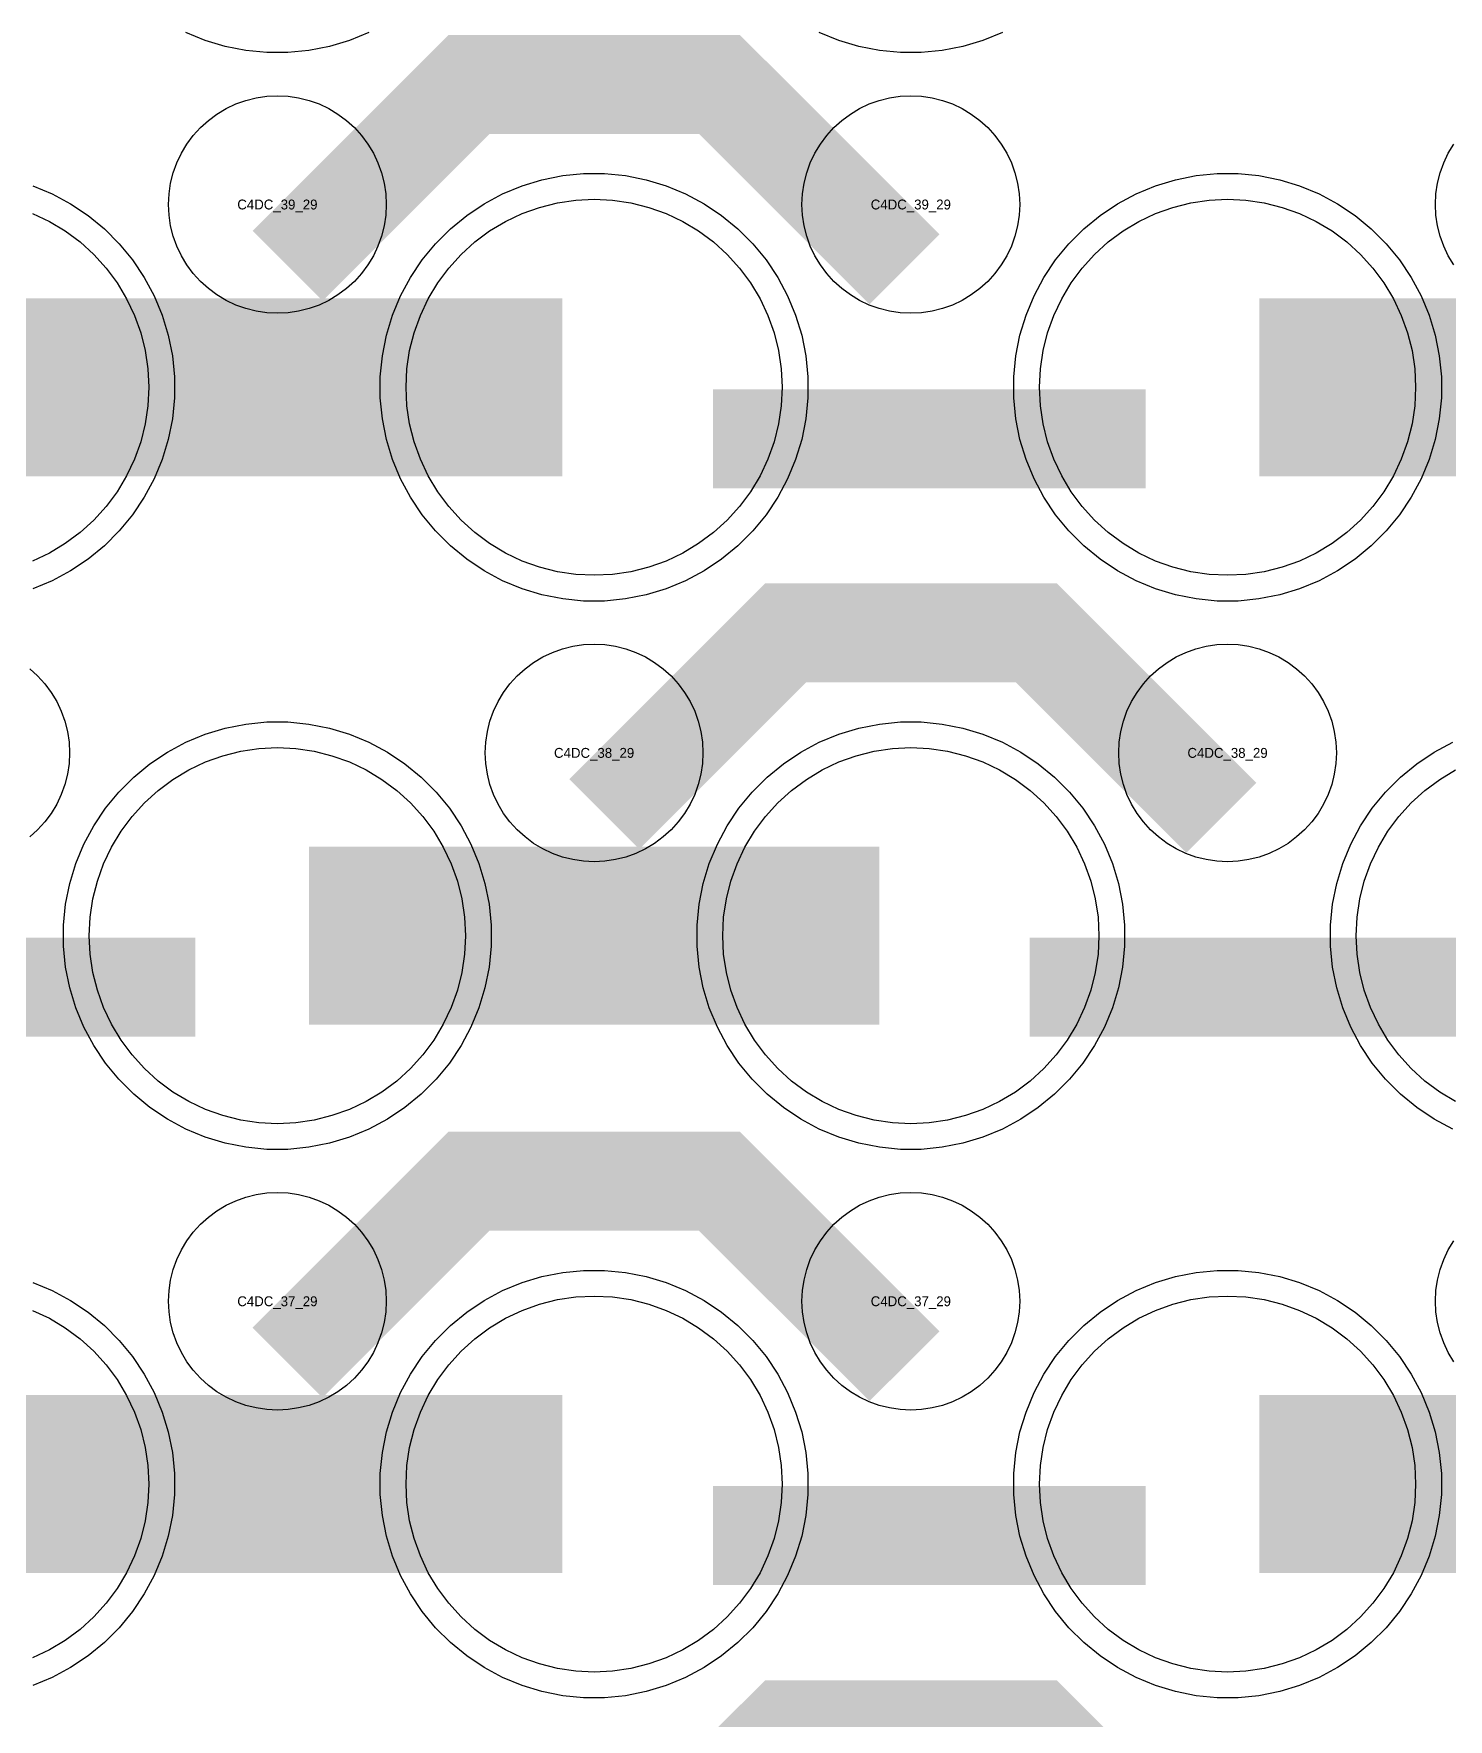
# Model space of a CAD drawing. Extents: x -11880 to 11880, y -14992 to 14992.
# Drawn here: x -2781.5 to -2424.2, y -9772.1 to -9346.2 of the extents above; entities that cross this region are included whole.
import ezdxf
from ezdxf.enums import TextEntityAlignment as Align

# ---------------------------------------------------------------- set-up
doc = ezdxf.new("R2010")
doc.units = 0
doc.header["$MEASUREMENT"] = 0
for name, color, linetype in [('GDS_775_DT_237', 138, 'CONTINUOUS'), ('RDL1_FS', 34, 'CONTINUOUS'), ('RDL_BS', 160, 'CONTINUOUS')]:
    doc.layers.add(name, color=color, linetype=linetype)

msp = doc.modelspace()

# ---------------------------------------------------------------- linework, layer by layer
at = {"layer": 'RDL1_FS', "color": 240, "true_color": 0xed1f24}
for points in [[(-2640, -9483.074), (-2644.657, -9482.845), (-2649.268, -9482.161), (-2653.791, -9481.029), (-2658.181, -9479.457), (-2662.395, -9477.465), (-2666.395, -9475.067), (-2670.14, -9472.289), (-2673.594, -9469.159), (-2676.724, -9465.705), (-2679.502, -9461.96), (-2681.9, -9457.96), (-2683.892, -9453.746), (-2685.464, -9449.356), (-2686.596, -9444.833), (-2687.28, -9440.222), (-2687.509, -9435.565), (-2687.28, -9430.908), (-2686.596, -9426.297), (-2685.464, -9421.774), (-2683.892, -9417.384), (-2681.9, -9413.17), (-2679.502, -9409.17), (-2676.724, -9405.425), (-2673.594, -9401.971), (-2670.14, -9398.841), (-2666.395, -9396.063), (-2662.395, -9393.665), (-2658.181, -9391.673), (-2653.791, -9390.101), (-2649.268, -9388.969), (-2644.657, -9388.285), (-2640, -9388.056), (-2635.343, -9388.285), (-2630.732, -9388.969), (-2626.209, -9390.101), (-2621.819, -9391.673), (-2617.605, -9393.665), (-2613.605, -9396.063), (-2609.86, -9398.841), (-2606.406, -9401.971), (-2603.276, -9405.425), (-2600.498, -9409.17), (-2598.1, -9413.17), (-2596.108, -9417.384), (-2594.536, -9421.774), (-2593.404, -9426.297), (-2592.72, -9430.908), (-2592.491, -9435.565), (-2592.72, -9440.222), (-2593.404, -9444.833), (-2594.536, -9449.356), (-2596.108, -9453.746), (-2598.1, -9457.96), (-2600.498, -9461.96), (-2603.276, -9465.705), (-2606.406, -9469.159), (-2609.86, -9472.289), (-2613.605, -9475.067), (-2617.605, -9477.465), (-2621.819, -9479.457), (-2626.209, -9481.029), (-2630.732, -9482.161), (-2635.343, -9482.845)], [(-2480, -9483.074), (-2484.657, -9482.845), (-2489.268, -9482.161), (-2493.791, -9481.029), (-2498.181, -9479.457), (-2502.395, -9477.465), (-2506.395, -9475.067), (-2510.14, -9472.289), (-2513.594, -9469.159), (-2516.724, -9465.705), (-2519.502, -9461.96), (-2521.9, -9457.96), (-2523.892, -9453.746), (-2525.464, -9449.356), (-2526.596, -9444.833), (-2527.28, -9440.222), (-2527.509, -9435.565), (-2527.28, -9430.908), (-2526.596, -9426.297), (-2525.464, -9421.774), (-2523.892, -9417.384), (-2521.9, -9413.17), (-2519.502, -9409.17), (-2516.724, -9405.425), (-2513.594, -9401.971), (-2510.14, -9398.841), (-2506.395, -9396.063), (-2502.395, -9393.665), (-2498.181, -9391.673), (-2493.791, -9390.101), (-2489.268, -9388.969), (-2484.657, -9388.285), (-2480, -9388.056), (-2475.343, -9388.285), (-2470.732, -9388.969), (-2466.209, -9390.101), (-2461.819, -9391.673), (-2457.605, -9393.665), (-2453.605, -9396.063), (-2449.86, -9398.841), (-2446.406, -9401.971), (-2443.276, -9405.425), (-2440.498, -9409.17), (-2438.1, -9413.17), (-2436.108, -9417.384), (-2434.536, -9421.774), (-2433.404, -9426.297), (-2432.72, -9430.908), (-2432.491, -9435.565), (-2432.72, -9440.222), (-2433.404, -9444.833), (-2434.536, -9449.356), (-2436.108, -9453.746), (-2438.1, -9457.96), (-2440.498, -9461.96), (-2443.276, -9465.705), (-2446.406, -9469.159), (-2449.86, -9472.289), (-2453.605, -9475.067), (-2457.605, -9477.465), (-2461.819, -9479.457), (-2466.209, -9481.029), (-2470.732, -9482.161), (-2475.343, -9482.845)]]:
    msp.add_lwpolyline(points, close=True, dxfattribs=at)
msp.add_lwpolyline([(-2781.819, -9391.673), (-2777.605, -9393.665), (-2773.605, -9396.063), (-2769.86, -9398.841), (-2766.406, -9401.971), (-2763.276, -9405.425), (-2760.498, -9409.17), (-2758.1, -9413.17), (-2756.108, -9417.384), (-2754.536, -9421.774), (-2753.404, -9426.297), (-2752.72, -9430.908), (-2752.491, -9435.565), (-2752.72, -9440.222), (-2753.404, -9444.833), (-2754.536, -9449.356), (-2756.108, -9453.746), (-2758.1, -9457.96), (-2760.498, -9461.96), (-2763.276, -9465.705), (-2766.406, -9469.159), (-2769.86, -9472.289), (-2773.605, -9475.067), (-2777.605, -9477.465), (-2781.819, -9479.457)], dxfattribs=at)
for points in [[(-2791.998, -9435.565, 45, 45, 0), (-2719.998, -9435.565, 45, 45, 0)], [(-2719.998, -9435.565, 45, 45, 0), (-2647.998, -9435.565, 45, 45, 0)], [(-2471.998, -9435.565, 45, 45, 0), (-2399.998, -9435.565, 45, 45, 0)]]:
    msp.add_lwpolyline(points, format="xyseb", dxfattribs=at)
at = {"layer": 'RDL1_FS'}
for points in [[(-2720, -9621.639), (-2724.657, -9621.41), (-2729.268, -9620.726), (-2733.791, -9619.594), (-2738.181, -9618.022), (-2742.395, -9616.03), (-2746.395, -9613.632), (-2750.14, -9610.854), (-2753.594, -9607.724), (-2756.724, -9604.27), (-2759.502, -9600.525), (-2761.9, -9596.525), (-2763.892, -9592.311), (-2765.464, -9587.921), (-2766.596, -9583.398), (-2767.28, -9578.787), (-2767.509, -9574.13), (-2767.28, -9569.473), (-2766.596, -9564.862), (-2765.464, -9560.339), (-2763.892, -9555.949), (-2761.9, -9551.735), (-2759.502, -9547.735), (-2756.724, -9543.99), (-2753.594, -9540.536), (-2750.14, -9537.406), (-2746.395, -9534.628), (-2742.395, -9532.23), (-2738.181, -9530.238), (-2733.791, -9528.666), (-2729.268, -9527.534), (-2724.657, -9526.85), (-2720, -9526.621), (-2715.343, -9526.85), (-2710.732, -9527.534), (-2706.209, -9528.666), (-2701.819, -9530.238), (-2697.605, -9532.23), (-2693.605, -9534.628), (-2689.86, -9537.406), (-2686.406, -9540.536), (-2683.276, -9543.99), (-2680.498, -9547.735), (-2678.1, -9551.735), (-2676.108, -9555.949), (-2674.536, -9560.339), (-2673.404, -9564.862), (-2672.72, -9569.473), (-2672.491, -9574.13), (-2672.72, -9578.787), (-2673.404, -9583.398), (-2674.536, -9587.921), (-2676.108, -9592.311), (-2678.1, -9596.525), (-2680.498, -9600.525), (-2683.276, -9604.27), (-2686.406, -9607.724), (-2689.86, -9610.854), (-2693.605, -9613.632), (-2697.605, -9616.03), (-2701.819, -9618.022), (-2706.209, -9619.594), (-2710.732, -9620.726), (-2715.343, -9621.41)], [(-2560, -9621.639), (-2564.657, -9621.41), (-2569.268, -9620.726), (-2573.791, -9619.594), (-2578.181, -9618.022), (-2582.395, -9616.03), (-2586.395, -9613.632), (-2590.14, -9610.854), (-2593.594, -9607.724), (-2596.724, -9604.27), (-2599.502, -9600.525), (-2601.9, -9596.525), (-2603.892, -9592.311), (-2605.464, -9587.921), (-2606.596, -9583.398), (-2607.28, -9578.787), (-2607.509, -9574.13), (-2607.28, -9569.473), (-2606.596, -9564.862), (-2605.464, -9560.339), (-2603.892, -9555.949), (-2601.9, -9551.735), (-2599.502, -9547.735), (-2596.724, -9543.99), (-2593.594, -9540.536), (-2590.14, -9537.406), (-2586.395, -9534.628), (-2582.395, -9532.23), (-2578.181, -9530.238), (-2573.791, -9528.666), (-2569.268, -9527.534), (-2564.657, -9526.85), (-2560, -9526.621), (-2555.343, -9526.85), (-2550.732, -9527.534), (-2546.209, -9528.666), (-2541.819, -9530.238), (-2537.605, -9532.23), (-2533.605, -9534.628), (-2529.86, -9537.406), (-2526.406, -9540.536), (-2523.276, -9543.99), (-2520.498, -9547.735), (-2518.1, -9551.735), (-2516.108, -9555.949), (-2514.536, -9560.339), (-2513.404, -9564.862), (-2512.72, -9569.473), (-2512.491, -9574.13), (-2512.72, -9578.787), (-2513.404, -9583.398), (-2514.536, -9587.921), (-2516.108, -9592.311), (-2518.1, -9596.525), (-2520.498, -9600.525), (-2523.276, -9604.27), (-2526.406, -9607.724), (-2529.86, -9610.854), (-2533.605, -9613.632), (-2537.605, -9616.03), (-2541.819, -9618.022), (-2546.209, -9619.594), (-2550.732, -9620.726), (-2555.343, -9621.41)], [(-2640, -9760.204), (-2644.657, -9759.975), (-2649.268, -9759.291), (-2653.791, -9758.159), (-2658.181, -9756.587), (-2662.395, -9754.595), (-2666.395, -9752.197), (-2670.14, -9749.419), (-2673.594, -9746.289), (-2676.724, -9742.835), (-2679.502, -9739.09), (-2681.9, -9735.09), (-2683.892, -9730.876), (-2685.464, -9726.486), (-2686.596, -9721.963), (-2687.28, -9717.352), (-2687.509, -9712.695), (-2687.28, -9708.038), (-2686.596, -9703.427), (-2685.464, -9698.904), (-2683.892, -9694.514), (-2681.9, -9690.3), (-2679.502, -9686.3), (-2676.724, -9682.555), (-2673.594, -9679.101), (-2670.14, -9675.971), (-2666.395, -9673.193), (-2662.395, -9670.795), (-2658.181, -9668.803), (-2653.791, -9667.231), (-2649.268, -9666.099), (-2644.657, -9665.415), (-2640, -9665.186), (-2635.343, -9665.415), (-2630.732, -9666.099), (-2626.209, -9667.231), (-2621.819, -9668.803), (-2617.605, -9670.795), (-2613.605, -9673.193), (-2609.86, -9675.971), (-2606.406, -9679.101), (-2603.276, -9682.555), (-2600.498, -9686.3), (-2598.1, -9690.3), (-2596.108, -9694.514), (-2594.536, -9698.904), (-2593.404, -9703.427), (-2592.72, -9708.038), (-2592.491, -9712.695), (-2592.72, -9717.352), (-2593.404, -9721.963), (-2594.536, -9726.486), (-2596.108, -9730.876), (-2598.1, -9735.09), (-2600.498, -9739.09), (-2603.276, -9742.835), (-2606.406, -9746.289), (-2609.86, -9749.419), (-2613.605, -9752.197), (-2617.605, -9754.595), (-2621.819, -9756.587), (-2626.209, -9758.159), (-2630.732, -9759.291), (-2635.343, -9759.975)], [(-2480, -9760.204), (-2484.657, -9759.975), (-2489.268, -9759.291), (-2493.791, -9758.159), (-2498.181, -9756.587), (-2502.395, -9754.595), (-2506.395, -9752.197), (-2510.14, -9749.419), (-2513.594, -9746.289), (-2516.724, -9742.835), (-2519.502, -9739.09), (-2521.9, -9735.09), (-2523.892, -9730.876), (-2525.464, -9726.486), (-2526.596, -9721.963), (-2527.28, -9717.352), (-2527.509, -9712.695), (-2527.28, -9708.038), (-2526.596, -9703.427), (-2525.464, -9698.904), (-2523.892, -9694.514), (-2521.9, -9690.3), (-2519.502, -9686.3), (-2516.724, -9682.555), (-2513.594, -9679.101), (-2510.14, -9675.971), (-2506.395, -9673.193), (-2502.395, -9670.795), (-2498.181, -9668.803), (-2493.791, -9667.231), (-2489.268, -9666.099), (-2484.657, -9665.415), (-2480, -9665.186), (-2475.343, -9665.415), (-2470.732, -9666.099), (-2466.209, -9667.231), (-2461.819, -9668.803), (-2457.605, -9670.795), (-2453.605, -9673.193), (-2449.86, -9675.971), (-2446.406, -9679.101), (-2443.276, -9682.555), (-2440.498, -9686.3), (-2438.1, -9690.3), (-2436.108, -9694.514), (-2434.536, -9698.904), (-2433.404, -9703.427), (-2432.72, -9708.038), (-2432.491, -9712.695), (-2432.72, -9717.352), (-2433.404, -9721.963), (-2434.536, -9726.486), (-2436.108, -9730.876), (-2438.1, -9735.09), (-2440.498, -9739.09), (-2443.276, -9742.835), (-2446.406, -9746.289), (-2449.86, -9749.419), (-2453.605, -9752.197), (-2457.605, -9754.595), (-2461.819, -9756.587), (-2466.209, -9758.159), (-2470.732, -9759.291), (-2475.343, -9759.975)]]:
    msp.add_lwpolyline(points, close=True, dxfattribs=at)
for points in [[(-2422.395, -9616.03), (-2426.395, -9613.632), (-2430.14, -9610.854), (-2433.594, -9607.724), (-2436.724, -9604.27), (-2439.502, -9600.525), (-2441.9, -9596.525), (-2443.892, -9592.311), (-2445.464, -9587.921), (-2446.596, -9583.398), (-2447.28, -9578.787), (-2447.509, -9574.13), (-2447.28, -9569.473), (-2446.596, -9564.862), (-2445.464, -9560.339), (-2443.892, -9555.949), (-2441.9, -9551.735), (-2439.502, -9547.735), (-2436.724, -9543.99), (-2433.594, -9540.536), (-2430.14, -9537.406), (-2426.395, -9534.628), (-2422.395, -9532.23)], [(-2781.819, -9668.803), (-2777.605, -9670.795), (-2773.605, -9673.193), (-2769.86, -9675.971), (-2766.406, -9679.101), (-2763.276, -9682.555), (-2760.498, -9686.3), (-2758.1, -9690.3), (-2756.108, -9694.514), (-2754.536, -9698.904), (-2753.404, -9703.427), (-2752.72, -9708.038), (-2752.491, -9712.695), (-2752.72, -9717.352), (-2753.404, -9721.963), (-2754.536, -9726.486), (-2756.108, -9730.876), (-2758.1, -9735.09), (-2760.498, -9739.09), (-2763.276, -9742.835), (-2766.406, -9746.289), (-2769.86, -9749.419), (-2773.605, -9752.197), (-2777.605, -9754.595), (-2781.819, -9756.587)]]:
    msp.add_lwpolyline(points, dxfattribs=at)
for points in [[(-2711.998, -9574.13, 45, 45, 0), (-2639.998, -9574.13, 45, 45, 0)], [(-2639.998, -9574.13, 45, 45, 0), (-2567.998, -9574.13, 45, 45, 0)], [(-2791.998, -9712.695, 45, 45, 0), (-2719.998, -9712.695, 45, 45, 0)], [(-2719.998, -9712.695, 45, 45, 0), (-2647.998, -9712.695, 45, 45, 0)], [(-2471.998, -9712.695, 45, 45, 0), (-2399.998, -9712.695, 45, 45, 0)]]:
    msp.add_lwpolyline(points, format="xyseb", dxfattribs=at)
at = {"layer": 'RDL_BS', "color": 240, "true_color": 0xed1f24}
for points in [[(-2696.885, -9345.875), (-2701.795, -9347.906), (-2706.835, -9349.437), (-2712.062, -9350.483), (-2717.356, -9351), (-2722.644, -9351), (-2727.938, -9350.483), (-2733.165, -9349.437), (-2738.205, -9347.906), (-2743.115, -9345.875)], [(-2536.885, -9345.875), (-2541.795, -9347.906), (-2546.835, -9349.437), (-2552.062, -9350.483), (-2557.356, -9351), (-2562.644, -9351), (-2567.938, -9350.483), (-2573.165, -9349.437), (-2578.205, -9347.906), (-2583.115, -9345.875)], [(-2781.795, -9384.659), (-2776.885, -9386.69), (-2772.223, -9389.182), (-2767.809, -9392.129), (-2763.708, -9395.491), (-2759.926, -9399.273), (-2756.564, -9403.374), (-2753.617, -9407.788), (-2751.125, -9412.45), (-2749.094, -9417.36), (-2747.563, -9422.4), (-2746.517, -9427.627), (-2746, -9432.921), (-2746, -9438.209), (-2746.517, -9443.503), (-2747.563, -9448.73), (-2749.094, -9453.77), (-2751.125, -9458.68), (-2753.617, -9463.342), (-2756.564, -9467.756), (-2759.926, -9471.857), (-2763.708, -9475.639), (-2767.809, -9479.001), (-2772.223, -9481.948), (-2776.885, -9484.44), (-2781.795, -9486.471)]]:
    msp.add_lwpolyline(points, dxfattribs=at)
at = {"layer": 'RDL_BS'}
for points in [[(-2717.438, -9404.879, 25, 25, 0), (-2671.623, -9359.064, 25, 25, 0), (-2638.07, -9359.064, 25, 25, 0)], [(-2561.599, -9405.778, 25, 25, 0), (-2608.313, -9359.064, 25, 25, 0), (-2638.071, -9359.064, 25, 25, 0)], [(-2637.438, -9543.444, 25, 25, 0), (-2591.623, -9497.629, 25, 25, 0), (-2558.07, -9497.629, 25, 25, 0)], [(-2481.599, -9544.343, 25, 25, 0), (-2528.313, -9497.629, 25, 25, 0), (-2558.071, -9497.629, 25, 25, 0)], [(-2849.984, -9587.143, 25, 25, 0), (-2740.719, -9587.143, 25, 25, 0)], [(-2529.984, -9587.143, 25, 25, 0), (-2420.719, -9587.143, 25, 25, 0)], [(-2717.438, -9682.009, 25, 25, 0), (-2671.623, -9636.194, 25, 25, 0), (-2638.07, -9636.194, 25, 25, 0)], [(-2561.599, -9682.908, 25, 25, 0), (-2608.313, -9636.194, 25, 25, 0), (-2638.071, -9636.194, 25, 25, 0)], [(-2609.984, -9725.708, 25, 25, 0), (-2500.719, -9725.708, 25, 25, 0)], [(-2637.438, -9820.574, 25, 25, 0), (-2591.623, -9774.759, 25, 25, 0), (-2558.07, -9774.759, 25, 25, 0)], [(-2481.599, -9821.473, 25, 25, 0), (-2528.313, -9774.759, 25, 25, 0), (-2558.071, -9774.759, 25, 25, 0)]]:
    msp.add_lwpolyline(points, format="xyseb", dxfattribs=at)
for points in [[(-2720, -9416.871), (-2722.693, -9416.739), (-2725.365, -9416.343), (-2727.984, -9415.686), (-2730.519, -9414.779), (-2732.956, -9413.627), (-2735.28, -9412.234), (-2737.443, -9410.631), (-2739.442, -9408.819), (-2741.254, -9406.82), (-2742.857, -9404.657), (-2744.25, -9402.333), (-2745.402, -9399.896), (-2746.309, -9397.361), (-2746.966, -9394.742), (-2747.362, -9392.07), (-2747.494, -9389.377), (-2747.362, -9386.684), (-2746.966, -9384.012), (-2746.309, -9381.393), (-2745.402, -9378.858), (-2744.25, -9376.421), (-2742.857, -9374.097), (-2741.254, -9371.934), (-2739.442, -9369.935), (-2737.443, -9368.123), (-2735.28, -9366.52), (-2732.956, -9365.127), (-2730.519, -9363.975), (-2727.984, -9363.068), (-2725.365, -9362.411), (-2722.693, -9362.015), (-2720, -9361.883), (-2717.307, -9362.015), (-2714.635, -9362.411), (-2712.016, -9363.068), (-2709.481, -9363.975), (-2707.044, -9365.127), (-2704.72, -9366.52), (-2702.557, -9368.123), (-2700.558, -9369.935), (-2698.746, -9371.934), (-2697.143, -9374.097), (-2695.75, -9376.421), (-2694.598, -9378.858), (-2693.691, -9381.393), (-2693.034, -9384.012), (-2692.638, -9386.684), (-2692.506, -9389.377), (-2692.638, -9392.07), (-2693.034, -9394.742), (-2693.691, -9397.361), (-2694.598, -9399.896), (-2695.75, -9402.333), (-2697.143, -9404.657), (-2698.746, -9406.82), (-2700.558, -9408.819), (-2702.557, -9410.631), (-2704.72, -9412.234), (-2707.044, -9413.627), (-2709.481, -9414.779), (-2712.016, -9415.686), (-2714.635, -9416.343), (-2717.307, -9416.739)], [(-2560, -9416.871), (-2562.693, -9416.739), (-2565.365, -9416.343), (-2567.984, -9415.686), (-2570.519, -9414.779), (-2572.956, -9413.627), (-2575.28, -9412.234), (-2577.443, -9410.631), (-2579.442, -9408.819), (-2581.254, -9406.82), (-2582.857, -9404.657), (-2584.25, -9402.333), (-2585.402, -9399.896), (-2586.309, -9397.361), (-2586.966, -9394.742), (-2587.362, -9392.07), (-2587.494, -9389.377), (-2587.362, -9386.684), (-2586.966, -9384.012), (-2586.309, -9381.393), (-2585.402, -9378.858), (-2584.25, -9376.421), (-2582.857, -9374.097), (-2581.254, -9371.934), (-2579.442, -9369.935), (-2577.443, -9368.123), (-2575.28, -9366.52), (-2572.956, -9365.127), (-2570.519, -9363.975), (-2567.984, -9363.068), (-2565.365, -9362.411), (-2562.693, -9362.015), (-2560, -9361.883), (-2557.307, -9362.015), (-2554.635, -9362.411), (-2552.016, -9363.068), (-2549.481, -9363.975), (-2547.044, -9365.127), (-2544.72, -9366.52), (-2542.557, -9368.123), (-2540.558, -9369.935), (-2538.746, -9371.934), (-2537.143, -9374.097), (-2535.75, -9376.421), (-2534.598, -9378.858), (-2533.691, -9381.393), (-2533.034, -9384.012), (-2532.638, -9386.684), (-2532.506, -9389.377), (-2532.638, -9392.07), (-2533.034, -9394.742), (-2533.691, -9397.361), (-2534.598, -9399.896), (-2535.75, -9402.333), (-2537.143, -9404.657), (-2538.746, -9406.82), (-2540.558, -9408.819), (-2542.557, -9410.631), (-2544.72, -9412.234), (-2547.044, -9413.627), (-2549.481, -9414.779), (-2552.016, -9415.686), (-2554.635, -9416.343), (-2557.307, -9416.739)], [(-2640, -9555.436), (-2642.693, -9555.304), (-2645.365, -9554.908), (-2647.984, -9554.251), (-2650.519, -9553.344), (-2652.956, -9552.192), (-2655.28, -9550.799), (-2657.443, -9549.196), (-2659.442, -9547.384), (-2661.254, -9545.385), (-2662.857, -9543.222), (-2664.25, -9540.898), (-2665.402, -9538.461), (-2666.309, -9535.926), (-2666.966, -9533.307), (-2667.362, -9530.635), (-2667.494, -9527.942), (-2667.362, -9525.249), (-2666.966, -9522.577), (-2666.309, -9519.958), (-2665.402, -9517.423), (-2664.25, -9514.986), (-2662.857, -9512.662), (-2661.254, -9510.499), (-2659.442, -9508.5), (-2657.443, -9506.688), (-2655.28, -9505.085), (-2652.956, -9503.692), (-2650.519, -9502.54), (-2647.984, -9501.633), (-2645.365, -9500.976), (-2642.693, -9500.58), (-2640, -9500.448), (-2637.307, -9500.58), (-2634.635, -9500.976), (-2632.016, -9501.633), (-2629.481, -9502.54), (-2627.044, -9503.692), (-2624.72, -9505.085), (-2622.557, -9506.688), (-2620.558, -9508.5), (-2618.746, -9510.499), (-2617.143, -9512.662), (-2615.75, -9514.986), (-2614.598, -9517.423), (-2613.691, -9519.958), (-2613.034, -9522.577), (-2612.638, -9525.249), (-2612.506, -9527.942), (-2612.638, -9530.635), (-2613.034, -9533.307), (-2613.691, -9535.926), (-2614.598, -9538.461), (-2615.75, -9540.898), (-2617.143, -9543.222), (-2618.746, -9545.385), (-2620.558, -9547.384), (-2622.557, -9549.196), (-2624.72, -9550.799), (-2627.044, -9552.192), (-2629.481, -9553.344), (-2632.016, -9554.251), (-2634.635, -9554.908), (-2637.307, -9555.304)], [(-2480, -9555.436), (-2482.693, -9555.304), (-2485.365, -9554.908), (-2487.984, -9554.251), (-2490.519, -9553.344), (-2492.956, -9552.192), (-2495.28, -9550.799), (-2497.443, -9549.196), (-2499.442, -9547.384), (-2501.254, -9545.385), (-2502.857, -9543.222), (-2504.25, -9540.898), (-2505.402, -9538.461), (-2506.309, -9535.926), (-2506.966, -9533.307), (-2507.362, -9530.635), (-2507.494, -9527.942), (-2507.362, -9525.249), (-2506.966, -9522.577), (-2506.309, -9519.958), (-2505.402, -9517.423), (-2504.25, -9514.986), (-2502.857, -9512.662), (-2501.254, -9510.499), (-2499.442, -9508.5), (-2497.443, -9506.688), (-2495.28, -9505.085), (-2492.956, -9503.692), (-2490.519, -9502.54), (-2487.984, -9501.633), (-2485.365, -9500.976), (-2482.693, -9500.58), (-2480, -9500.448), (-2477.307, -9500.58), (-2474.635, -9500.976), (-2472.016, -9501.633), (-2469.481, -9502.54), (-2467.044, -9503.692), (-2464.72, -9505.085), (-2462.557, -9506.688), (-2460.558, -9508.5), (-2458.746, -9510.499), (-2457.143, -9512.662), (-2455.75, -9514.986), (-2454.598, -9517.423), (-2453.691, -9519.958), (-2453.034, -9522.577), (-2452.638, -9525.249), (-2452.506, -9527.942), (-2452.638, -9530.635), (-2453.034, -9533.307), (-2453.691, -9535.926), (-2454.598, -9538.461), (-2455.75, -9540.898), (-2457.143, -9543.222), (-2458.746, -9545.385), (-2460.558, -9547.384), (-2462.557, -9549.196), (-2464.72, -9550.799), (-2467.044, -9552.192), (-2469.481, -9553.344), (-2472.016, -9554.251), (-2474.635, -9554.908), (-2477.307, -9555.304)], [(-2722.644, -9628.13), (-2727.938, -9627.613), (-2733.165, -9626.567), (-2738.205, -9625.036), (-2743.115, -9623.005), (-2747.777, -9620.513), (-2752.191, -9617.566), (-2756.292, -9614.204), (-2760.074, -9610.422), (-2763.436, -9606.321), (-2766.383, -9601.907), (-2768.875, -9597.245), (-2770.906, -9592.335), (-2772.437, -9587.295), (-2773.483, -9582.068), (-2774, -9576.774), (-2774, -9571.486), (-2773.483, -9566.192), (-2772.437, -9560.965), (-2770.906, -9555.925), (-2768.875, -9551.015), (-2766.383, -9546.353), (-2763.436, -9541.939), (-2760.074, -9537.838), (-2756.292, -9534.056), (-2752.191, -9530.694), (-2747.777, -9527.747), (-2743.115, -9525.255), (-2738.205, -9523.224), (-2733.165, -9521.693), (-2727.938, -9520.647), (-2722.644, -9520.13), (-2717.356, -9520.13), (-2712.062, -9520.647), (-2706.835, -9521.693), (-2701.795, -9523.224), (-2696.885, -9525.255), (-2692.223, -9527.747), (-2687.809, -9530.694), (-2683.708, -9534.056), (-2679.926, -9537.838), (-2676.564, -9541.939), (-2673.617, -9546.353), (-2671.125, -9551.015), (-2669.094, -9555.925), (-2667.563, -9560.965), (-2666.517, -9566.192), (-2666, -9571.486), (-2666, -9576.774), (-2666.517, -9582.068), (-2667.563, -9587.295), (-2669.094, -9592.335), (-2671.125, -9597.245), (-2673.617, -9601.907), (-2676.564, -9606.321), (-2679.926, -9610.422), (-2683.708, -9614.204), (-2687.809, -9617.566), (-2692.223, -9620.513), (-2696.885, -9623.005), (-2701.795, -9625.036), (-2706.835, -9626.567), (-2712.062, -9627.613), (-2717.356, -9628.13)], [(-2562.644, -9628.13), (-2567.938, -9627.613), (-2573.165, -9626.567), (-2578.205, -9625.036), (-2583.115, -9623.005), (-2587.777, -9620.513), (-2592.191, -9617.566), (-2596.292, -9614.204), (-2600.074, -9610.422), (-2603.436, -9606.321), (-2606.383, -9601.907), (-2608.875, -9597.245), (-2610.906, -9592.335), (-2612.437, -9587.295), (-2613.483, -9582.068), (-2614, -9576.774), (-2614, -9571.486), (-2613.483, -9566.192), (-2612.437, -9560.965), (-2610.906, -9555.925), (-2608.875, -9551.015), (-2606.383, -9546.353), (-2603.436, -9541.939), (-2600.074, -9537.838), (-2596.292, -9534.056), (-2592.191, -9530.694), (-2587.777, -9527.747), (-2583.115, -9525.255), (-2578.205, -9523.224), (-2573.165, -9521.693), (-2567.938, -9520.647), (-2562.644, -9520.13), (-2557.356, -9520.13), (-2552.062, -9520.647), (-2546.835, -9521.693), (-2541.795, -9523.224), (-2536.885, -9525.255), (-2532.223, -9527.747), (-2527.809, -9530.694), (-2523.708, -9534.056), (-2519.926, -9537.838), (-2516.564, -9541.939), (-2513.617, -9546.353), (-2511.125, -9551.015), (-2509.094, -9555.925), (-2507.563, -9560.965), (-2506.517, -9566.192), (-2506, -9571.486), (-2506, -9576.774), (-2506.517, -9582.068), (-2507.563, -9587.295), (-2509.094, -9592.335), (-2511.125, -9597.245), (-2513.617, -9601.907), (-2516.564, -9606.321), (-2519.926, -9610.422), (-2523.708, -9614.204), (-2527.809, -9617.566), (-2532.223, -9620.513), (-2536.885, -9623.005), (-2541.795, -9625.036), (-2546.835, -9626.567), (-2552.062, -9627.613), (-2557.356, -9628.13)], [(-2720, -9694.001), (-2722.693, -9693.869), (-2725.365, -9693.473), (-2727.984, -9692.816), (-2730.519, -9691.909), (-2732.956, -9690.757), (-2735.28, -9689.364), (-2737.443, -9687.761), (-2739.442, -9685.949), (-2741.254, -9683.95), (-2742.857, -9681.787), (-2744.25, -9679.463), (-2745.402, -9677.026), (-2746.309, -9674.491), (-2746.966, -9671.872), (-2747.362, -9669.2), (-2747.494, -9666.507), (-2747.362, -9663.814), (-2746.966, -9661.142), (-2746.309, -9658.523), (-2745.402, -9655.988), (-2744.25, -9653.551), (-2742.857, -9651.227), (-2741.254, -9649.064), (-2739.442, -9647.065), (-2737.443, -9645.253), (-2735.28, -9643.65), (-2732.956, -9642.257), (-2730.519, -9641.105), (-2727.984, -9640.198), (-2725.365, -9639.541), (-2722.693, -9639.145), (-2720, -9639.013), (-2717.307, -9639.145), (-2714.635, -9639.541), (-2712.016, -9640.198), (-2709.481, -9641.105), (-2707.044, -9642.257), (-2704.72, -9643.65), (-2702.557, -9645.253), (-2700.558, -9647.065), (-2698.746, -9649.064), (-2697.143, -9651.227), (-2695.75, -9653.551), (-2694.598, -9655.988), (-2693.691, -9658.523), (-2693.034, -9661.142), (-2692.638, -9663.814), (-2692.506, -9666.507), (-2692.638, -9669.2), (-2693.034, -9671.872), (-2693.691, -9674.491), (-2694.598, -9677.026), (-2695.75, -9679.463), (-2697.143, -9681.787), (-2698.746, -9683.95), (-2700.558, -9685.949), (-2702.557, -9687.761), (-2704.72, -9689.364), (-2707.044, -9690.757), (-2709.481, -9691.909), (-2712.016, -9692.816), (-2714.635, -9693.473), (-2717.307, -9693.869)], [(-2560, -9694.001), (-2562.693, -9693.869), (-2565.365, -9693.473), (-2567.984, -9692.816), (-2570.519, -9691.909), (-2572.956, -9690.757), (-2575.28, -9689.364), (-2577.443, -9687.761), (-2579.442, -9685.949), (-2581.254, -9683.95), (-2582.857, -9681.787), (-2584.25, -9679.463), (-2585.402, -9677.026), (-2586.309, -9674.491), (-2586.966, -9671.872), (-2587.362, -9669.2), (-2587.494, -9666.507), (-2587.362, -9663.814), (-2586.966, -9661.142), (-2586.309, -9658.523), (-2585.402, -9655.988), (-2584.25, -9653.551), (-2582.857, -9651.227), (-2581.254, -9649.064), (-2579.442, -9647.065), (-2577.443, -9645.253), (-2575.28, -9643.65), (-2572.956, -9642.257), (-2570.519, -9641.105), (-2567.984, -9640.198), (-2565.365, -9639.541), (-2562.693, -9639.145), (-2560, -9639.013), (-2557.307, -9639.145), (-2554.635, -9639.541), (-2552.016, -9640.198), (-2549.481, -9641.105), (-2547.044, -9642.257), (-2544.72, -9643.65), (-2542.557, -9645.253), (-2540.558, -9647.065), (-2538.746, -9649.064), (-2537.143, -9651.227), (-2535.75, -9653.551), (-2534.598, -9655.988), (-2533.691, -9658.523), (-2533.034, -9661.142), (-2532.638, -9663.814), (-2532.506, -9666.507), (-2532.638, -9669.2), (-2533.034, -9671.872), (-2533.691, -9674.491), (-2534.598, -9677.026), (-2535.75, -9679.463), (-2537.143, -9681.787), (-2538.746, -9683.95), (-2540.558, -9685.949), (-2542.557, -9687.761), (-2544.72, -9689.364), (-2547.044, -9690.757), (-2549.481, -9691.909), (-2552.016, -9692.816), (-2554.635, -9693.473), (-2557.307, -9693.869)], [(-2642.644, -9766.695), (-2647.938, -9766.178), (-2653.165, -9765.132), (-2658.205, -9763.601), (-2663.115, -9761.57), (-2667.777, -9759.078), (-2672.191, -9756.131), (-2676.292, -9752.769), (-2680.074, -9748.987), (-2683.436, -9744.886), (-2686.383, -9740.472), (-2688.875, -9735.81), (-2690.906, -9730.9), (-2692.437, -9725.86), (-2693.483, -9720.633), (-2694, -9715.339), (-2694, -9710.051), (-2693.483, -9704.757), (-2692.437, -9699.53), (-2690.906, -9694.49), (-2688.875, -9689.58), (-2686.383, -9684.918), (-2683.436, -9680.504), (-2680.074, -9676.403), (-2676.292, -9672.621), (-2672.191, -9669.259), (-2667.777, -9666.312), (-2663.115, -9663.82), (-2658.205, -9661.789), (-2653.165, -9660.258), (-2647.938, -9659.212), (-2642.644, -9658.695), (-2637.356, -9658.695), (-2632.062, -9659.212), (-2626.835, -9660.258), (-2621.795, -9661.789), (-2616.885, -9663.82), (-2612.223, -9666.312), (-2607.809, -9669.259), (-2603.708, -9672.621), (-2599.926, -9676.403), (-2596.564, -9680.504), (-2593.617, -9684.918), (-2591.125, -9689.58), (-2589.094, -9694.49), (-2587.563, -9699.53), (-2586.517, -9704.757), (-2586, -9710.051), (-2586, -9715.339), (-2586.517, -9720.633), (-2587.563, -9725.86), (-2589.094, -9730.9), (-2591.125, -9735.81), (-2593.617, -9740.472), (-2596.564, -9744.886), (-2599.926, -9748.987), (-2603.708, -9752.769), (-2607.809, -9756.131), (-2612.223, -9759.078), (-2616.885, -9761.57), (-2621.795, -9763.601), (-2626.835, -9765.132), (-2632.062, -9766.178), (-2637.356, -9766.695)], [(-2482.644, -9766.695), (-2487.938, -9766.178), (-2493.165, -9765.132), (-2498.205, -9763.601), (-2503.115, -9761.57), (-2507.777, -9759.078), (-2512.191, -9756.131), (-2516.292, -9752.769), (-2520.074, -9748.987), (-2523.436, -9744.886), (-2526.383, -9740.472), (-2528.875, -9735.81), (-2530.906, -9730.9), (-2532.437, -9725.86), (-2533.483, -9720.633), (-2534, -9715.339), (-2534, -9710.051), (-2533.483, -9704.757), (-2532.437, -9699.53), (-2530.906, -9694.49), (-2528.875, -9689.58), (-2526.383, -9684.918), (-2523.436, -9680.504), (-2520.074, -9676.403), (-2516.292, -9672.621), (-2512.191, -9669.259), (-2507.777, -9666.312), (-2503.115, -9663.82), (-2498.205, -9661.789), (-2493.165, -9660.258), (-2487.938, -9659.212), (-2482.644, -9658.695), (-2477.356, -9658.695), (-2472.062, -9659.212), (-2466.835, -9660.258), (-2461.795, -9661.789), (-2456.885, -9663.82), (-2452.223, -9666.312), (-2447.809, -9669.259), (-2443.708, -9672.621), (-2439.926, -9676.403), (-2436.564, -9680.504), (-2433.617, -9684.918), (-2431.125, -9689.58), (-2429.094, -9694.49), (-2427.563, -9699.53), (-2426.517, -9704.757), (-2426, -9710.051), (-2426, -9715.339), (-2426.517, -9720.633), (-2427.563, -9725.86), (-2429.094, -9730.9), (-2431.125, -9735.81), (-2433.617, -9740.472), (-2436.564, -9744.886), (-2439.926, -9748.987), (-2443.708, -9752.769), (-2447.809, -9756.131), (-2452.223, -9759.078), (-2456.885, -9761.57), (-2461.795, -9763.601), (-2466.835, -9765.132), (-2472.062, -9766.178), (-2477.356, -9766.695)]]:
    msp.add_lwpolyline(points, close=True, dxfattribs=at)
for points in [[(-2422.857, -9404.657), (-2424.25, -9402.333), (-2425.402, -9399.896), (-2426.309, -9397.361), (-2426.966, -9394.742), (-2427.362, -9392.07), (-2427.494, -9389.377), (-2427.362, -9386.684), (-2426.966, -9384.012), (-2426.309, -9381.393), (-2425.402, -9378.858), (-2424.25, -9376.421), (-2422.857, -9374.097)], [(-2782.557, -9506.688), (-2780.558, -9508.5), (-2778.746, -9510.499), (-2777.143, -9512.662), (-2775.75, -9514.986), (-2774.598, -9517.423), (-2773.691, -9519.958), (-2773.034, -9522.577), (-2772.638, -9525.249), (-2772.506, -9527.942), (-2772.638, -9530.635), (-2773.034, -9533.307), (-2773.691, -9535.926), (-2774.598, -9538.461), (-2775.75, -9540.898), (-2777.143, -9543.222), (-2778.746, -9545.385), (-2780.558, -9547.384), (-2782.557, -9549.196)], [(-2423.115, -9623.005), (-2427.777, -9620.513), (-2432.191, -9617.566), (-2436.292, -9614.204), (-2440.074, -9610.422), (-2443.436, -9606.321), (-2446.383, -9601.907), (-2448.875, -9597.245), (-2450.906, -9592.335), (-2452.437, -9587.295), (-2453.483, -9582.068), (-2454, -9576.774), (-2454, -9571.486), (-2453.483, -9566.192), (-2452.437, -9560.965), (-2450.906, -9555.925), (-2448.875, -9551.015), (-2446.383, -9546.353), (-2443.436, -9541.939), (-2440.074, -9537.838), (-2436.292, -9534.056), (-2432.191, -9530.694), (-2427.777, -9527.747), (-2423.115, -9525.255)], [(-2422.857, -9681.787), (-2424.25, -9679.463), (-2425.402, -9677.026), (-2426.309, -9674.491), (-2426.966, -9671.872), (-2427.362, -9669.2), (-2427.494, -9666.507), (-2427.362, -9663.814), (-2426.966, -9661.142), (-2426.309, -9658.523), (-2425.402, -9655.988), (-2424.25, -9653.551), (-2422.857, -9651.227)], [(-2781.795, -9661.789), (-2776.885, -9663.82), (-2772.223, -9666.312), (-2767.809, -9669.259), (-2763.708, -9672.621), (-2759.926, -9676.403), (-2756.564, -9680.504), (-2753.617, -9684.918), (-2751.125, -9689.58), (-2749.094, -9694.49), (-2747.563, -9699.53), (-2746.517, -9704.757), (-2746, -9710.051), (-2746, -9715.339), (-2746.517, -9720.633), (-2747.563, -9725.86), (-2749.094, -9730.9), (-2751.125, -9735.81), (-2753.617, -9740.472), (-2756.564, -9744.886), (-2759.926, -9748.987), (-2763.708, -9752.769), (-2767.809, -9756.131), (-2772.223, -9759.078), (-2776.885, -9761.57), (-2781.795, -9763.601)]]:
    msp.add_lwpolyline(points, dxfattribs=at)
at = {"layer": 'RDL_BS', "color": 240, "true_color": 0xed1f24}
for points in [[(-2642.644, -9489.565), (-2647.938, -9489.048), (-2653.165, -9488.002), (-2658.205, -9486.471), (-2663.115, -9484.44), (-2667.777, -9481.948), (-2672.191, -9479.001), (-2676.292, -9475.639), (-2680.074, -9471.857), (-2683.436, -9467.756), (-2686.383, -9463.342), (-2688.875, -9458.68), (-2690.906, -9453.77), (-2692.437, -9448.73), (-2693.483, -9443.503), (-2694, -9438.209), (-2694, -9432.921), (-2693.483, -9427.627), (-2692.437, -9422.4), (-2690.906, -9417.36), (-2688.875, -9412.45), (-2686.383, -9407.788), (-2683.436, -9403.374), (-2680.074, -9399.273), (-2676.292, -9395.491), (-2672.191, -9392.129), (-2667.777, -9389.182), (-2663.115, -9386.69), (-2658.205, -9384.659), (-2653.165, -9383.128), (-2647.938, -9382.082), (-2642.644, -9381.565), (-2637.356, -9381.565), (-2632.062, -9382.082), (-2626.835, -9383.128), (-2621.795, -9384.659), (-2616.885, -9386.69), (-2612.223, -9389.182), (-2607.809, -9392.129), (-2603.708, -9395.491), (-2599.926, -9399.273), (-2596.564, -9403.374), (-2593.617, -9407.788), (-2591.125, -9412.45), (-2589.094, -9417.36), (-2587.563, -9422.4), (-2586.517, -9427.627), (-2586, -9432.921), (-2586, -9438.209), (-2586.517, -9443.503), (-2587.563, -9448.73), (-2589.094, -9453.77), (-2591.125, -9458.68), (-2593.617, -9463.342), (-2596.564, -9467.756), (-2599.926, -9471.857), (-2603.708, -9475.639), (-2607.809, -9479.001), (-2612.223, -9481.948), (-2616.885, -9484.44), (-2621.795, -9486.471), (-2626.835, -9488.002), (-2632.062, -9489.048), (-2637.356, -9489.565)], [(-2482.644, -9489.565), (-2487.938, -9489.048), (-2493.165, -9488.002), (-2498.205, -9486.471), (-2503.115, -9484.44), (-2507.777, -9481.948), (-2512.191, -9479.001), (-2516.292, -9475.639), (-2520.074, -9471.857), (-2523.436, -9467.756), (-2526.383, -9463.342), (-2528.875, -9458.68), (-2530.906, -9453.77), (-2532.437, -9448.73), (-2533.483, -9443.503), (-2534, -9438.209), (-2534, -9432.921), (-2533.483, -9427.627), (-2532.437, -9422.4), (-2530.906, -9417.36), (-2528.875, -9412.45), (-2526.383, -9407.788), (-2523.436, -9403.374), (-2520.074, -9399.273), (-2516.292, -9395.491), (-2512.191, -9392.129), (-2507.777, -9389.182), (-2503.115, -9386.69), (-2498.205, -9384.659), (-2493.165, -9383.128), (-2487.938, -9382.082), (-2482.644, -9381.565), (-2477.356, -9381.565), (-2472.062, -9382.082), (-2466.835, -9383.128), (-2461.795, -9384.659), (-2456.885, -9386.69), (-2452.223, -9389.182), (-2447.809, -9392.129), (-2443.708, -9395.491), (-2439.926, -9399.273), (-2436.564, -9403.374), (-2433.617, -9407.788), (-2431.125, -9412.45), (-2429.094, -9417.36), (-2427.563, -9422.4), (-2426.517, -9427.627), (-2426, -9432.921), (-2426, -9438.209), (-2426.517, -9443.503), (-2427.563, -9448.73), (-2429.094, -9453.77), (-2431.125, -9458.68), (-2433.617, -9463.342), (-2436.564, -9467.756), (-2439.926, -9471.857), (-2443.708, -9475.639), (-2447.809, -9479.001), (-2452.223, -9481.948), (-2456.885, -9484.44), (-2461.795, -9486.471), (-2466.835, -9488.002), (-2472.062, -9489.048), (-2477.356, -9489.565)]]:
    msp.add_lwpolyline(points, close=True, dxfattribs=at)
msp.add_lwpolyline([(-2609.984, -9448.578, 25, 25, 0), (-2500.719, -9448.578, 25, 25, 0)], format="xyseb", dxfattribs=at)

# ---------------------------------------------------------------- texts
at = {"layer": 'GDS_775_DT_237'}
for s, p in [('C4DC_39_29', (-2720, -9389.377)), ('C4DC_39_29', (-2720, -9389.377)), ('C4DC_39_29', (-2560, -9389.377)), ('C4DC_39_29', (-2560, -9389.377)), ('C4DC_38_29', (-2640, -9527.942)), ('C4DC_38_29', (-2640, -9527.942)), ('C4DC_38_29', (-2480, -9527.942)), ('C4DC_38_29', (-2480, -9527.942)), ('C4DC_37_29', (-2720, -9666.507)), ('C4DC_37_29', (-2720, -9666.507)), ('C4DC_37_29', (-2560, -9666.507)), ('C4DC_37_29', (-2560, -9666.507))]:
    msp.add_text(s, height=2.5, dxfattribs=at).set_placement(p, align=Align.MIDDLE_CENTER)

doc.saveas('drawing.dxf')
